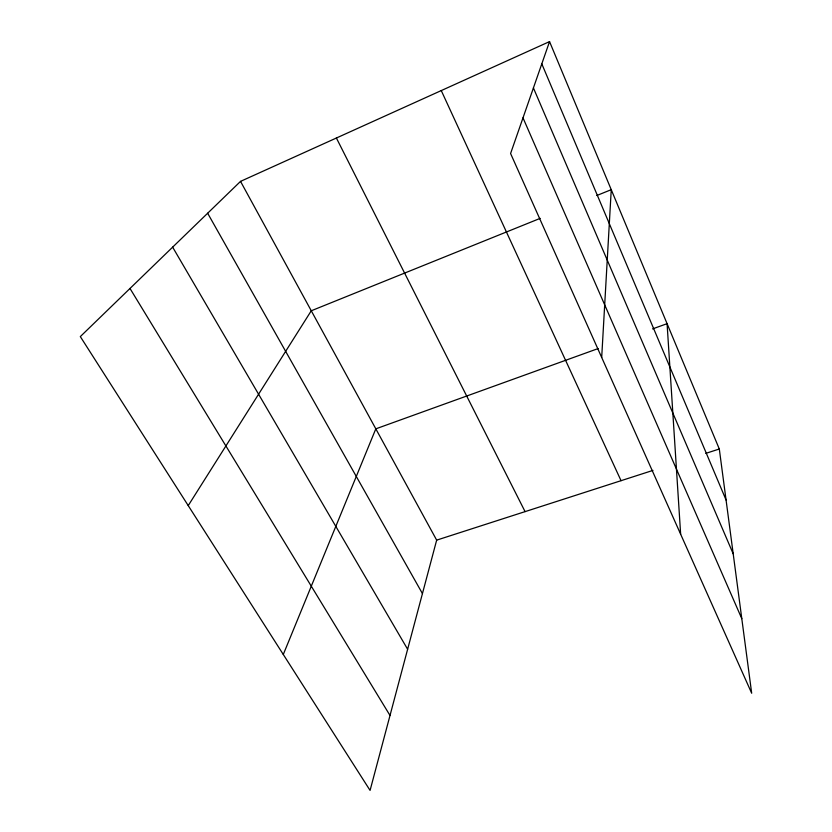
<?xml version="1.0" encoding="UTF-8"?>
<svg xmlns="http://www.w3.org/2000/svg" width="832" height="832" viewBox="0 0 832 832"><rect width="100%" height="100%" fill="white"/><g stroke="black" fill="none" stroke-linecap="round" stroke-linejoin="round"><path stroke-width="1.25" d="M601.692 357.479L611.25 189.675L596.794 195.52M240.531 181.376L436.665 540.134L370.074 790.4L80.319 336.596L240.531 181.376L549.546 41.6L719.306 449.01L751.681 693.233L510.588 153.514L549.546 41.6M283.286 654.482L375.814 428.844L598.198 348.546M188.23 505.606L311.272 310.773L540.166 218.369M652.579 328.91L667.077 323.669L680.649 534.217M436.665 540.134L652.974 470.392M705.796 453.367L719.306 449.01M130 288.465L390.01 715.468M172.64 247.146L407.628 649.272M207.646 213.231L422.438 593.58M336.388 138.018L525.075 511.628M441.262 90.574L621.046 480.688M522.995 117.853L741.79 618.654M533.416 87.942L733.2 553.821M541.798 63.856L726.076 500.022"/></g></svg>
